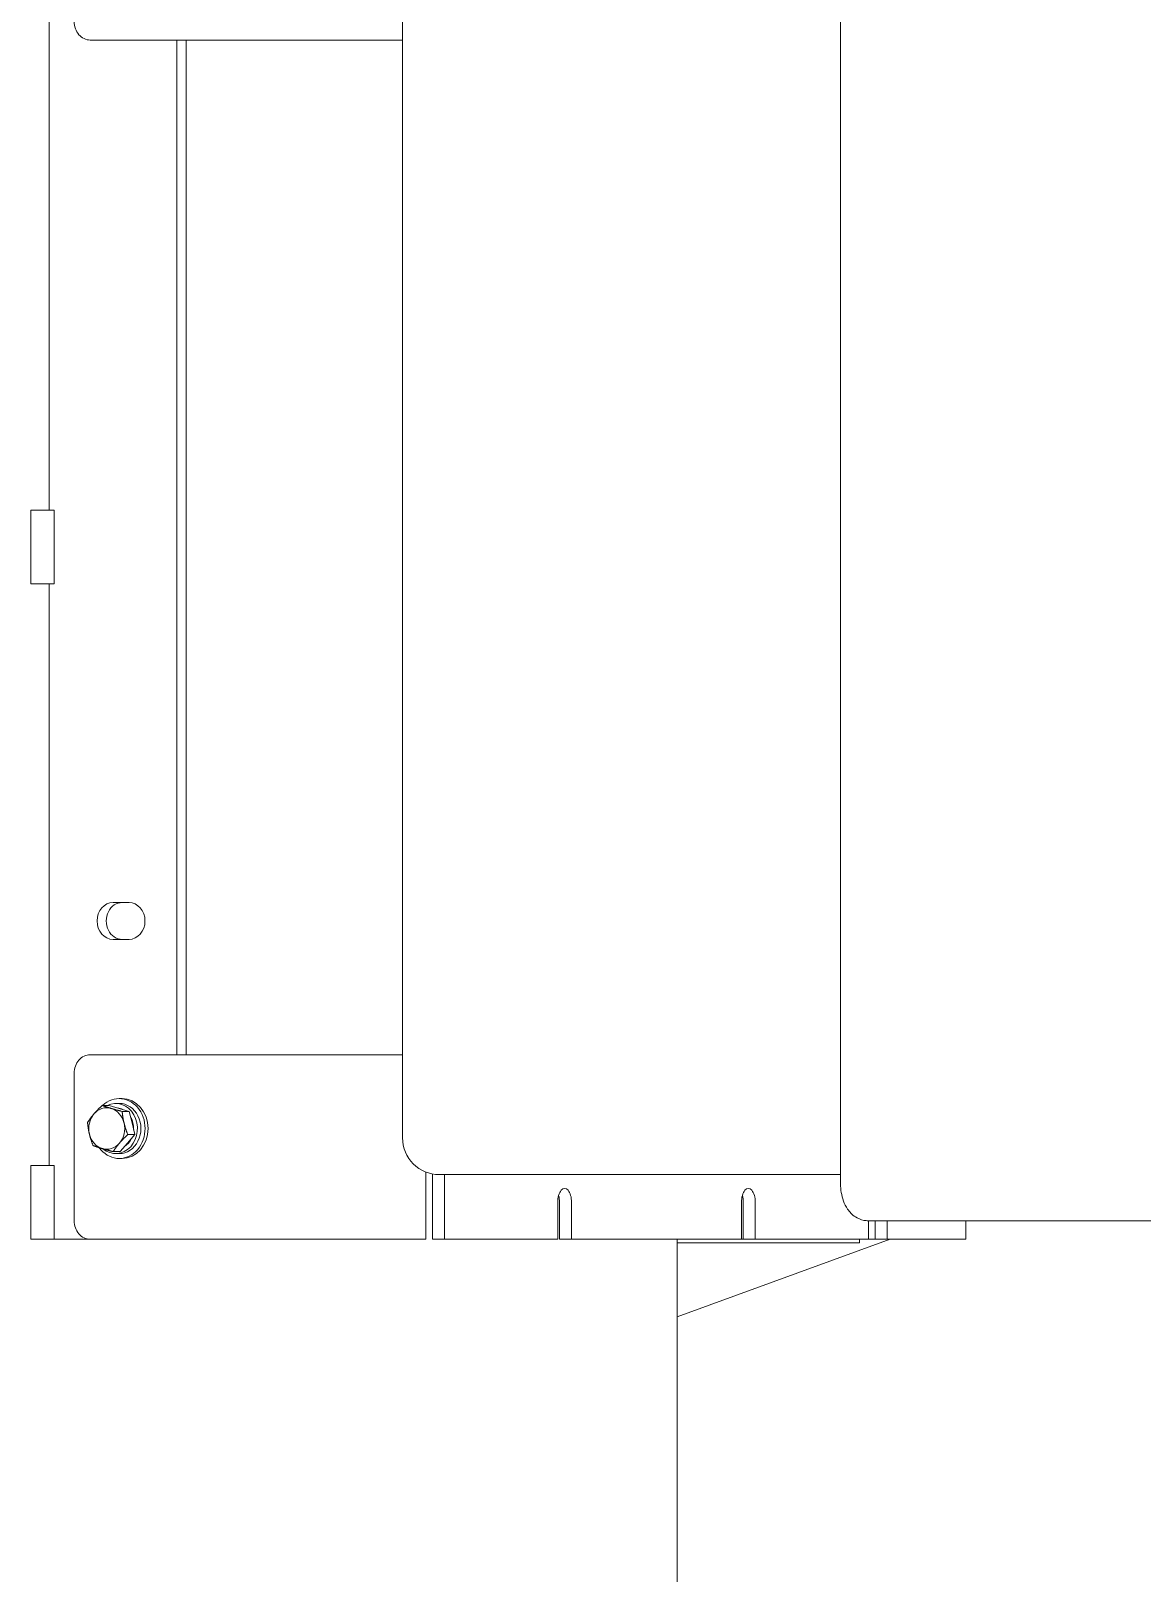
# Model space of a CAD drawing. Header units: inches. Extents: x 19 to 503, y 7 to 322.
# Drawn here: x 262.06 to 277.12, y 92.67 to 113.58 of the extents above; entities that cross this region are included whole.
import ezdxf

# ---------------------------------------------------------------- set-up
doc = ezdxf.new("R2010")
doc.units = ezdxf.units.IN
doc.header["$LTSCALE"] = 15
doc.header["$MEASUREMENT"] = 0
doc.layers.add('Visible (ANSI)', color=7, linetype='Continuous', lineweight=50)

msp = doc.modelspace()

# ---------------------------------------------------------------- linework, layer by layer
at = {"layer": 'Visible (ANSI)', "linetype": 'Continuous', "lineweight": 18}
for p, q in [((262.303836, 114.960384), (262.303836, 107.080384)), ((273.030275, 114.700384), (273.030275, 97.950384)), ((267.093097, 114.075384), (267.093097, 98.575384)), ((262.859605, 113.450384), (265.805698, 113.450384)), ((264.035887, 99.700384), (264.035887, 113.450384)), ((264.160887, 113.450384), (264.160887, 99.700384)), ((266.403334, 113.450384), (265.805698, 113.450384)), ((266.403334, 113.450384), (267.093097, 113.450384)), ((262.055792, 107.080384), (262.370706, 107.080384)), ((262.055792, 107.080384), (262.055792, 106.080384)), ((262.370706, 107.080384), (262.370706, 106.080384)), ((262.055792, 106.080384), (262.370706, 106.080384)), ((262.303836, 106.080384), (262.303836, 98.200384)), ((263.169861, 101.762884), (263.386368, 101.762884)), ((263.386368, 101.262884), (263.169861, 101.262884)), ((265.805698, 99.700384), (262.859605, 99.700384)), ((265.805698, 99.700384), (266.403334, 99.700384)), ((267.093097, 99.700384), (266.403334, 99.700384)), ((262.643099, 99.450384), (262.643099, 97.450384)), ((263.292618, 99.106384), (263.252618, 99.106384)), ((263.118309, 99.013146), (263.021858, 99.013146)), ((263.118309, 99.013146), (263.254297, 98.972359)), ((263.205618, 99.040384), (263.252618, 99.040384)), ((263.254297, 98.972359), (263.390284, 98.931571)), ((263.390284, 98.931571), (263.293833, 98.931571)), ((263.390284, 98.931571), (263.427687, 98.775191)), ((263.427687, 98.775191), (263.46509, 98.61881)), ((263.366506, 98.503216), (263.267922, 98.387622)), ((263.46509, 98.61881), (263.366506, 98.503216)), ((263.46509, 98.61881), (263.368639, 98.61881)), ((263.267922, 98.387622), (263.171471, 98.387622)), ((263.205618, 98.360384), (263.252618, 98.360384)), ((263.292618, 98.294384), (263.252618, 98.294384)), ((262.055792, 98.200384), (262.370706, 98.200384)), ((262.055792, 98.200384), (262.055792, 97.200384)), ((262.370706, 98.200384), (262.370706, 97.200384)), ((267.410012, 97.200384), (267.410012, 98.11011)), ((267.497632, 97.200384), (267.497632, 98.084582)), ((267.593097, 98.075384), (273.030275, 98.075384)), ((267.660012, 98.075384), (267.660012, 97.200384)), ((269.196262, 97.200384), (269.196262, 97.700384)), ((269.221382, 97.200384), (269.221382, 97.700384)), ((269.383762, 97.700384), (269.383762, 97.200384)), ((271.686262, 97.200384), (271.686262, 97.700384)), ((271.711382, 97.200384), (271.711382, 97.700384)), ((271.873762, 97.700384), (271.873762, 97.200384)), ((273.405275, 97.450384), (273.621781, 97.450384)), ((273.410012, 97.200384), (273.410012, 97.450384)), ((273.497632, 97.200384), (273.497632, 97.450384)), ((273.621781, 97.450384), (280.871781, 97.450384)), ((273.660012, 97.450384), (273.660012, 97.200384)), ((274.725303, 97.200384), (274.725303, 97.450384)), ((262.055792, 97.200384), (262.370706, 97.200384)), ((262.370706, 97.200384), (262.859605, 97.200384)), ((262.859605, 97.200384), (265.805698, 97.200384)), ((266.403334, 97.200384), (265.805698, 97.200384)), ((266.403334, 97.200384), (267.410012, 97.200384)), ((267.660012, 97.200384), (267.497632, 97.200384)), ((267.660012, 97.200384), (269.196262, 97.200384)), ((269.383762, 97.200384), (269.221382, 97.200384)), ((269.383762, 97.200384), (271.686262, 97.200384)), ((273.703257, 97.200384), (270.815229, 96.146503)), ((270.815229, 97.200384), (270.815229, 69.700384)), ((271.686262, 97.200384), (271.711382, 97.200384)), ((271.873762, 97.200384), (271.711382, 97.200384)), ((271.873762, 97.200384), (273.410012, 97.200384)), ((273.28723, 97.152775), (273.28723, 97.200384)), ((273.497632, 97.200384), (273.410012, 97.200384)), ((273.660012, 97.200384), (273.497632, 97.200384)), ((273.660012, 97.200384), (274.666689, 97.200384)), ((274.725303, 97.200384), (274.666689, 97.200384)), ((270.815229, 97.152775), (273.28723, 97.152775))]:
    msp.add_line(p, q, dxfattribs=at)
msp.add_arc((267.593097, 98.575384), 0.5, 180, 270, dxfattribs=at)
for centre, major_axis, ratio, start_param, end_param in [((262.859605, 113.700384), (0, -0.25), 0.866025404, 4.71238898, 6.283185307), ((263.169861, 101.512884), (0, -0.25), 0.866025404, 3.141592654, 6.283185307), ((263.294861, 101.512884), (0, 0.25), 0.866025404, 0, 3.141592654), ((263.386368, 101.512884), (0, 0.25), 0.866025404, 3.141592654, 6.283185307), ((262.859605, 99.450384), (0, 0.25), 0.866025404, 0, 1.570796327), ((263.252618, 98.700384), (0, 0.406), 0.866025404, 2.263686039, 6.974592485), ((263.205618, 98.700384), (0, 0.34), 0.866025404, 2.511510453, 6.686186907), ((263.292618, 98.700384), (0, 0.406), 0.866025404, 3.141592654, 6.283185307), ((263.084116, 98.700384), (0, -0.281), 0.866025404, 3.934655404, 4.981852956), ((263.084116, 98.700384), (0, 0.281), 0.866025404, 6.029050507, 7.076248058), ((263.084116, 98.700384), (0, 0.281), 0.866025404, 4.981852956, 6.029050507), ((263.205618, 98.700384), (0, 0.281), 0.866025404, 5.868155007, 6.189946007), ((263.252618, 98.700384), (0, -0.34), 0.866025404, 0, 3.141592654), ((263.084116, 98.700384), (0, 0.281), 0.866025404, 3.934655404, 4.981852956), ((263.205618, 98.700384), (0, -0.281), 0.866025404, 1.524241089, 2.156279515), ((263.084116, 98.700384), (0, -0.281), 0.866025404, 4.981852956, 6.029050507), ((263.084116, 98.700384), (0, -0.281), 0.866025404, 6.029050507, 7.076248058), ((263.205618, 98.700384), (0, -0.281), 0.866025404, 0.521660401, 1.0644651), ((269.290012, 97.700384), (0, 0.1875), 0.5, 4.71238898, 7.853981634), ((271.780012, 97.700384), (0, 0.1875), 0.5, 4.71238898, 7.853981634), ((269.127632, 97.700384), (0, 0.1875), 0.5, 4.71238898, 5.235987756), ((271.617632, 97.700384), (0, 0.1875), 0.5, 4.71238898, 5.235987756), ((262.859605, 97.450384), (0, -0.25), 0.866025404, 4.71238898, 6.283185307)]:
    msp.add_ellipse(centre, major_axis=major_axis, ratio=ratio, start_param=start_param, end_param=end_param, dxfattribs=at)
for points in [[(262.82469, 98.781959), (262.864972, 98.843905), (262.910725, 98.897552)], [(262.910725, 98.897552), (262.956478, 98.9512), (263.021858, 99.013146)], [(263.021858, 99.013146), (263.082185, 98.991288), (263.145297, 98.972359)], [(263.145297, 98.972359), (263.208409, 98.953429), (263.293833, 98.931571)], [(263.293833, 98.931571), (263.301328, 98.847767), (263.318687, 98.775191)], [(262.849544, 98.625578), (262.832185, 98.698154), (262.82469, 98.781959)], [(263.318687, 98.775191), (263.336046, 98.702614), (263.368639, 98.61881)], [(262.899496, 98.469197), (262.866903, 98.553001), (262.849544, 98.625578)], [(263.022935, 98.42841), (262.959823, 98.447339), (262.899496, 98.469197)], [(263.257506, 98.503216), (263.211753, 98.449569), (263.171471, 98.387622)], [(263.368639, 98.61881), (263.303259, 98.556863), (263.257506, 98.503216)], [(263.171471, 98.387622), (263.086047, 98.40948), (263.022935, 98.42841)]]:
    msp.add_rational_spline(points, [1, 1.0379548493, 1], degree=2, dxfattribs=at)
msp.add_open_spline([(273.030275, 97.950384), (273.030275, 97.911114), (273.033322, 97.871856), (273.045934, 97.794225), (273.055445, 97.755864), (273.082898, 97.680292), (273.100691, 97.642969), (273.151023, 97.569833), (273.183847, 97.533261), (273.262943, 97.481861), (273.302656, 97.464293), (273.365778, 97.452287), (273.385521, 97.450384), (273.405275, 97.450384)], degree=3, knots=[3.141592654, 3.141592654, 3.141592654, 3.141592654, 3.455751919, 3.455751919, 3.769911184, 3.769911184, 4.08407045, 4.08407045, 4.398229715, 4.398229715, 4.617572014, 4.617572014, 4.71238898, 4.71238898, 4.71238898, 4.71238898], dxfattribs=at)

doc.saveas('drawing.dxf')
